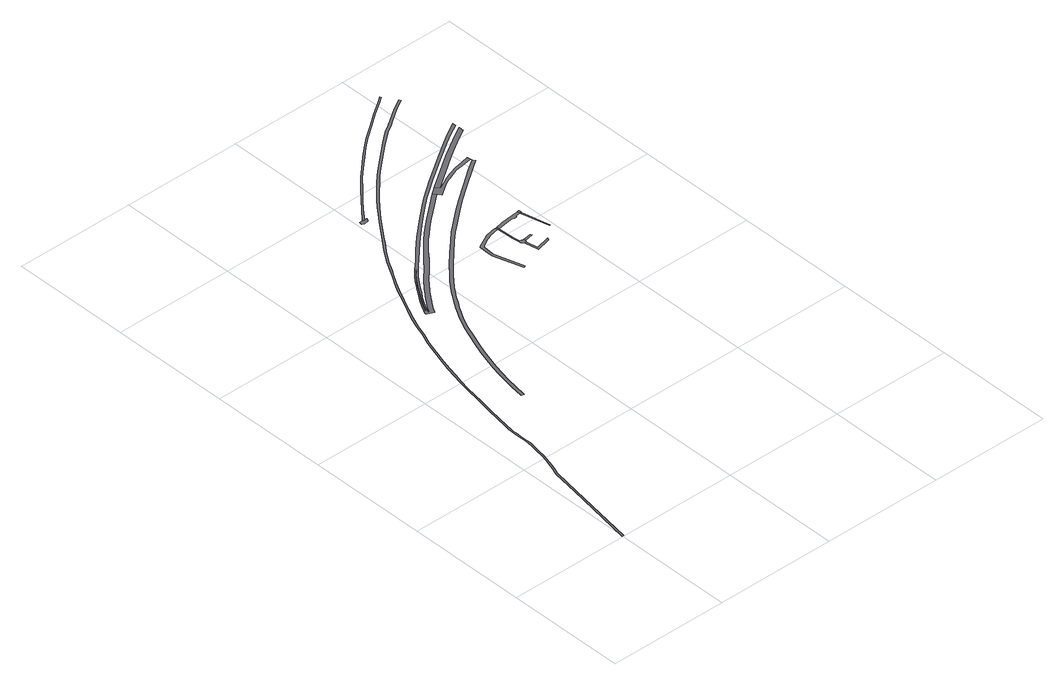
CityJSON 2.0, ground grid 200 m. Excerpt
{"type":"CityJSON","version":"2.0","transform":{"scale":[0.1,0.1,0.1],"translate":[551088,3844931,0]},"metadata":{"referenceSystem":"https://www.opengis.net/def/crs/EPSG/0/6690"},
"CityObjects":{
"road1":{"type":"Road","attributes":{"RoadStructureAttribute.sectionType":"1"},"geometry":[{"type":"MultiSurface","lod":"1","boundaries":[[[0,1,2,3,4,5,6,7,8,9,10,11,12,13,14,15,16,17,18,19,20,21,22,23]]]}]},
"road2":{"type":"Road","attributes":{"RoadStructureAttribute.sectionType":"1"},"geometry":[{"type":"MultiSurface","lod":"1","boundaries":[[[24,25,26,27,28,29,30,31,32,33,34,35,36,37,38,39,40,41,42,43,44,45,46,47,48,49,50,51,52,53]]]}]},
"road3":{"type":"Road","attributes":{"RoadStructureAttribute.sectionType":"1"},"geometry":[{"type":"MultiSurface","lod":"1","boundaries":[[[54,55,56,57,58,59,60,61,62,63,64,65,66,67,68,69,70,71,72,73,74,75,76,77,78,79,80,81,82,83,84,85,86,87,88,89,90,91,92,93,94,95,96,97,98,99,100,101,102,103,104,105,106,107,108,109,110,111,112,113,114,115,116,117,118,119,120,121,122,123,124,125,126,127,128,129,130,131,132,133,134,135,136,137,138,139,140,141,142,143,144,145,146,147,148,149,150,151,152,153,154,155,156,157,158,159,160,161,162,163,164,165,166,167,168,169,170,171,172,173,174,175,176,177,178,179,180,181,182,183,184,185,186,187,188,189,190,191]]]}]},
"road4":{"type":"Road","geometry":[{"type":"MultiSurface","lod":"1","boundaries":[[[192,0,23,24,53,193]]]}]},
"road5":{"type":"Road","geometry":[{"type":"MultiSurface","lod":"1","boundaries":[[[194,195,196,197,198,199,200,201,202,203,204,205,206,207,208,209,210,211,212,213,214,215,216,217,218,219,220,221,38,37,222,223,13,12,224,225,226,227,228,229,230,231,232,233,234,235,236,237,238,239,240,241,242,243,244,245,246,247,248,249]]]}]},
"road6":{"type":"Road","attributes":{"RoadStructureAttribute.sectionType":"1"},"geometry":[{"type":"MultiSurface","lod":"1","boundaries":[[[250,251,252,253,254,255,256,257,258,259,260,261,262,263,264,265,266,267,268,269,270,271,272,273,274,275,276,277,278,279,280,281,282,283,284,285,286,287,288,289,290,291,292,293,294,295,296,297,298,299,300,301,302,303,304,305,306,307,308,309,310]]]}]},
"road7":{"type":"Road","geometry":[{"type":"MultiSurface","lod":"1","boundaries":[[[311,312,313,314,315,316,317,318]]]}]},
"road8":{"type":"Road","attributes":{"RoadStructureAttribute.sectionType":"1"},"geometry":[{"type":"MultiSurface","lod":"1","boundaries":[[[319,311,318]]]}]},
"road9":{"type":"Road","attributes":{"RoadStructureAttribute.sectionType":"1"},"geometry":[{"type":"MultiSurface","lod":"1","boundaries":[[[320,321,322,323,324,325,326,327,328,329,330,331,332,333,334,335,336,337,338,339,340,341,342,343,344,345,346]]]}]},
"road10":{"type":"Road","geometry":[{"type":"MultiSurface","lod":"1","boundaries":[[[347,348,349,350,351,352,353,354,355]]]}]},
"road11":{"type":"Road","geometry":[{"type":"MultiSurface","lod":"1","boundaries":[[[346,356,350,349,357,358]]]}]},
"road12":{"type":"Road","geometry":[{"type":"MultiSurface","lod":"1","boundaries":[[[359,320,346,358]]]}]},
"road13":{"type":"Road","attributes":{"RoadStructureAttribute.sectionType":"1"},"geometry":[{"type":"MultiSurface","lod":"1","boundaries":[[[360,361,362,363,353,352]]]}]},
"road14":{"type":"Road","geometry":[{"type":"MultiSurface","lod":"1","boundaries":[[[364,365,355,354]]]}]},
"road15":{"type":"Road","attributes":{"RoadStructureAttribute.sectionType":"1"},"geometry":[{"type":"MultiSurface","lod":"1","boundaries":[[[366,367,368,369,370,371,372,373,374,375,376,377,378,379,380,381,382,383,384,385,386,387,388,389,390,391,392,393,192,193]]]}]},
"road16":{"type":"Road","attributes":{"RoadStructureAttribute.sectionType":"1"},"geometry":[{"type":"MultiSurface","lod":"1","boundaries":[[[394,395,396,359,358,397,398,399,400,401,402]]]}]},
"road17":{"type":"Road","geometry":[{"type":"MultiSurface","lod":"1","boundaries":[[[403,404,405,406]]]}]},
"road18":{"type":"Road","attributes":{"RoadStructureAttribute.sectionType":"1"},"geometry":[{"type":"MultiSurface","lod":"1","boundaries":[[[407,408,409,410,411,412,413,414,415,416,417,418,419,420,421,422,423,424,425,426,427,428,429,430,319,318]]]}]},
"road19":{"type":"Road","geometry":[{"type":"MultiSurface","lod":"1","boundaries":[[[431,394,402,406,405,432]]]}]},
"road20":{"type":"Road","attributes":{"RoadStructureAttribute.sectionType":"1"},"geometry":[{"type":"MultiSurface","lod":"1","boundaries":[[[433,434,435,436,437,438,439,440,441,442,443,194,249,444,445,446,447,448,449,450,451,452,453]]]}]},
"road21":{"type":"Road","attributes":{"RoadStructureAttribute.sectionType":"1"},"geometry":[{"type":"MultiSurface","lod":"1","boundaries":[[[454,455,456,457,458,459,460,461,462,463,464,465,466,442,441]]]}]}
},
"vertices":[
[1895,6261,0],[1822,6180,0],[1745,6090,0],[1671,5979,0],[1656,5956,0],[1655,5955,0],[1650,5948,0],[1639,5932,0],[1637,5930,0],[1590,5861,0],[1504,5737,0],[1422,5599,0],[1392,5530,0],[1411,5522,0],[1443,5592,0],[1514,5723,0],[1597,5848,0],[1651,5927,0],[1656,5933,0],[1658,5936,0],[1684,5974,0],[1758,6080,0],[1834,6176,0],[1908,6249,0],
[1909,6229,0],[1847,6171,0],[1773,6078,0],[1696,5967,0],[1664,5918,0],[1661,5914,0],[1659,5911,0],[1655,5905,0],[1653,5901,0],[1613,5841,0],[1534,5720,0],[1455,5590,0],[1421,5517,0],[1418,5509,0],[1436,5509,0],[1475,5592,0],[1519,5668,0],[1576,5761,0],[1634,5834,0],[1638,5839,0],[1643,5847,0],[1660,5874,0],[1666,5884,0],[1676,5900,0],[1677,5902,0],[1694,5929,0],[1758,6022,0],[1850,6136,0],[1909,6201,0],[1922,6216,0],
[218,1175,0],[292,1626,0],[302,1659,0],[312,1687,0],[334,1749,0],[355,1815,0],[382,1897,0],[418,2040,0],[419,2045,0],[444,2195,0],[451,2238,0],[470,2318,0],[480,2388,0],[481,2458,0],[480,2583,0],[479,2676,0],[481,2731,0],[486,2793,0],[505,2898,0],[530,3076,0],[563,3281,0],[608,3512,0],[665,3850,0],[703,4025,0],[739,4170,0],[783,4351,0],[826,4516,0],[891,4739,0],[964,4955,0],[1037,5141,0],[1100,5324,0],[1176,5514,0],[1259,5690,0],[1352,5878,0],[1403,5987,0],[1415,6012,0],[1420,6022,0],[1455,6097,0],[1531,6233,0],[1563,6290,0],[1597,6347,0],[1609,6368,0],[1676,6479,0],[1774,6652,0],[1902,6846,0],[2018,6992,0],[2097,7100,0],[2181,7216,0],[2300,7370,0],[2411,7511,0],[2505,7627,0],[2618,7756,0],[2730,7877,0],[2856,8005,0],[2979,8134,0],[3096,8243,0],[3237,8367,0],[3383,8493,0],[3520,8609,0],[3646,8713,0],[3720,8769,0],[3845,8847,0],[3917,8896,0],[4075,9007,0],[4168,9069,0],[4170,9071,0],[4284,9137,0],[4324,9157,0],[4306,9189,0],[4266,9169,0],[4152,9100,0],[4149,9099,0],[4055,9040,0],[3896,8925,0],[3824,8880,0],[3817,8875,0],[3693,8796,0],[3623,8743,0],[3497,8639,0],[3358,8520,0],[3214,8396,0],[3071,8270,0],[2954,8159,0],[2830,8033,0],[2702,7901,0],[2591,7780,0],[2479,7652,0],[2386,7526,0],[2279,7387,0],[2159,7231,0],[2075,7115,0],[1996,7009,0],[1902,6889,0],[1752,6665,0],[1654,6491,0],[1605,6408,0],[1591,6385,0],[1543,6303,0],[1519,6261,0],[1432,6109,0],[1396,6032,0],[1391,6021,0],[1378,5993,0],[1330,5888,0],[1237,5700,0],[1153,5521,0],[1078,5331,0],[1015,5148,0],[941,4962,0],[869,4746,0],[801,4521,0],[758,4355,0],[714,4175,0],[678,4030,0],[643,3854,0],[583,3516,0],[541,3286,0],[508,3078,0],[480,2900,0],[461,2795,0],[456,2730,0],[454,2675,0],[455,2583,0],[456,2458,0],[455,2390,0],[445,2323,0],[429,2243,0],[424,2216,0],[396,2045,0],[357,1902,0],[333,1822,0],[311,1757,0],[287,1696,0],[277,1666,0],[267,1631,0],[193,1179,0],[1,8,0],[26,4,0],
[1908,6276,0],[1946,6240,0],
[3234,7349,0],[3034,7187,0],[2801,7000,0],[2664,6876,0],[2558,6778,0],[2456,6684,0],[2362,6583,0],[2278,6492,0],[2165,6371,0],[1992,6175,0],[1910,6091,0],[1833,6011,0],[1734,5895,0],[1710,5861,0],[1706,5855,0],[1677,5816,0],[1676,5815,0],[1660,5793,0],[1653,5784,0],[1621,5745,0],[1603,5723,0],[1577,5691,0],[1525,5618,0],[1473,5537,0],[1431,5462,0],[1424,5459,0],[1416,5459,0],[1416,5467,0],[1413,5509,0],[1411,5514,0],[1371,5484,0],[1359,5457,0],[1376,5448,0],[1378,5448,0],[1474,5402,0],[1529,5493,0],[1547,5519,0],[1586,5576,0],[1605,5604,0],[1661,5681,0],[1674,5699,0],[1690,5720,0],[1692,5724,0],[1746,5796,0],[1753,5805,0],[1911,5996,0],[2042,6125,0],[2223,6322,0],[2326,6453,0],[2410,6539,0],[2502,6637,0],[2601,6731,0],[2707,6829,0],[2844,6950,0],[3074,7138,0],[3273,7302,0],
[4150,7531,0],[3959,7406,0],[3664,7196,0],[3408,7009,0],[3212,6852,0],[3006,6680,0],[2848,6548,0],[2709,6414,0],[2519,6225,0],[2335,6036,0],[2190,5874,0],[2096,5763,0],[2012,5655,0],[1960,5585,0],[1916,5519,0],[1815,5368,0],[1753,5278,0],[1697,5177,0],[1660,5117,0],[1635,5066,0],[1547,4878,0],[1474,4692,0],[1403,4504,0],[1340,4319,0],[1282,4136,0],[1234,3953,0],[1195,3797,0],[1160,3622,0],[1129,3459,0],[1101,3259,0],[1098,3239,0],[1146,3232,0],[1179,3452,0],[1210,3613,0],[1246,3785,0],[1282,3941,0],[1332,4121,0],[1388,4304,0],[1451,4487,0],[1522,4675,0],[1592,4859,0],[1678,5044,0],[1705,5092,0],[1742,5153,0],[1796,5251,0],[1857,5341,0],[1916,5437,0],[1998,5550,0],[2052,5625,0],[2136,5731,0],[2227,5840,0],[2373,6001,0],[2556,6188,0],[2744,6375,0],[2883,6508,0],[3039,6640,0],[3245,6812,0],[3438,6966,0],[3694,7154,0],[3987,7362,0],[4175,7495,0],
[2120,7561,0],[2073,7558,0],[2064,7511,0],[2083,7508,0],[2101,7495,0],[2178,7509,0],[2203,7561,0],[2155,7553,0],
[2132,7574,0],
[3352,6204,0],[3299,6195,0],[3239,6185,0],[3191,6177,0],[3159,6169,0],[3122,6151,0],[3084,6131,0],[2930,6049,0],[2918,6041,0],[2913,6034,0],[2905,5841,0],[2903,5809,0],[2905,5781,0],[3048,5295,0],[3087,5311,0],[2950,5789,0],[2948,5809,0],[2950,5837,0],[2956,6004,0],[2963,6012,0],[3105,6088,0],[3135,6104,0],[3167,6116,0],[3197,6127,0],[3249,6140,0],[3304,6150,0],[3359,6158,0],
[3450,5752,0],[3445,5772,0],[3403,5769,0],[3387,5767,0],[3393,5724,0],[3426,5694,0],[3459,5699,0],[3473,5725,0],[3468,5755,0],
[3372,5876,0],[3389,5876,0],[3379,6158,0],
[3381,6208,0],
[3468,5457,0],[3715,5520,0],[3737,5557,0],[3495,5500,0],
[3625,5751,0],[3613,5778,0],
[2018,6315,0],[2092,6391,0],[2250,6555,0],[2453,6752,0],[2711,6992,0],[2944,7189,0],[3110,7326,0],[3276,7452,0],[3423,7556,0],[3648,7708,0],[3874,7860,0],[4138,8033,0],[4316,8145,0],[4498,8250,0],[4498,8302,0],[4296,8185,0],[4115,8073,0],[3849,7898,0],[3623,7746,0],[3400,7593,0],[3251,7487,0],[3082,7360,0],[2916,7224,0],[2683,7024,0],[2423,6786,0],[2220,6587,0],[2062,6423,0],[1985,6345,0],
[3822,6268,0],[3713,6254,0],[3508,6230,0],[3509,6180,0],[3673,6199,0],[3699,6184,0],[3741,6192,0],[3753,6212,0],[3828,6220,0],
[3941,5739,0],[3960,5747,0],[3853,6221,0],[3831,6213,0],
[2304,7737,0],[2434,7891,0],[2603,8080,0],[2771,8264,0],[2922,8406,0],[3098,8573,0],[3256,8717,0],[3420,8856,0],[3645,9020,0],[3859,9180,0],[4082,9332,0],[4174,9398,0],[4159,9415,0],[4070,9350,0],[3846,9197,0],[3630,9040,0],[3407,8873,0],[3241,8734,0],[3082,8590,0],[2904,8423,0],[2755,8282,0],[2585,8095,0],[2417,7906,0],[2283,7752,0],
[3852,6272,0],[3858,6226,0],
[4132,7613,0],[4020,7594,0],[3937,7581,0],[3870,7566,0],[3723,7522,0],[3616,7473,0],[3529,7427,0],[3407,7363,0],[3404,7368,0],[3351,7435,0],[3284,7390,0],[3323,7243,0],[3447,7331,0],[3562,7400,0],[3696,7456,0],[3825,7505,0],[3885,7523,0],[3958,7531,0],[4028,7540,0],[4125,7556,0],[4142,7551,0],
[3412,7379,0],[3598,7515,0],[3801,7657,0],[3985,7779,0],[4169,7901,0],[4370,8023,0],[4500,8094,0],[4499,8180,0],[4335,8088,0],[4131,7963,0],[3945,7844,0],[3761,7719,0],[3555,7577,0]
]}
